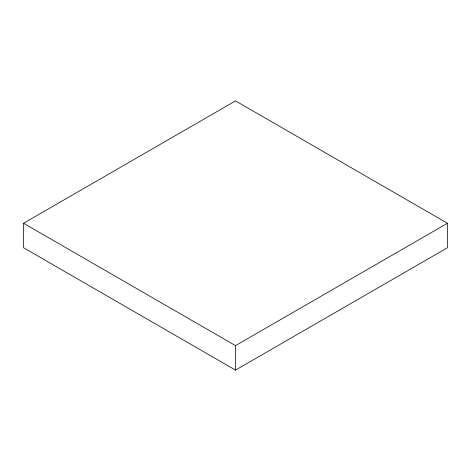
<?xml version="1.0" encoding="UTF-8"?>
<svg xmlns="http://www.w3.org/2000/svg" width="471" height="471" viewBox="0 0 471 471"><rect width="100%" height="100%" fill="white"/><g stroke="black" fill="none" stroke-linecap="round" stroke-linejoin="round"><path stroke-width="0.71" d="M23.55 223.266L235.5 100.894L447.45 223.266L447.45 247.734L235.5 370.106L23.55 247.734L23.55 223.266L235.5 345.632L447.45 223.266M235.5 345.632L235.5 370.106"/></g></svg>
